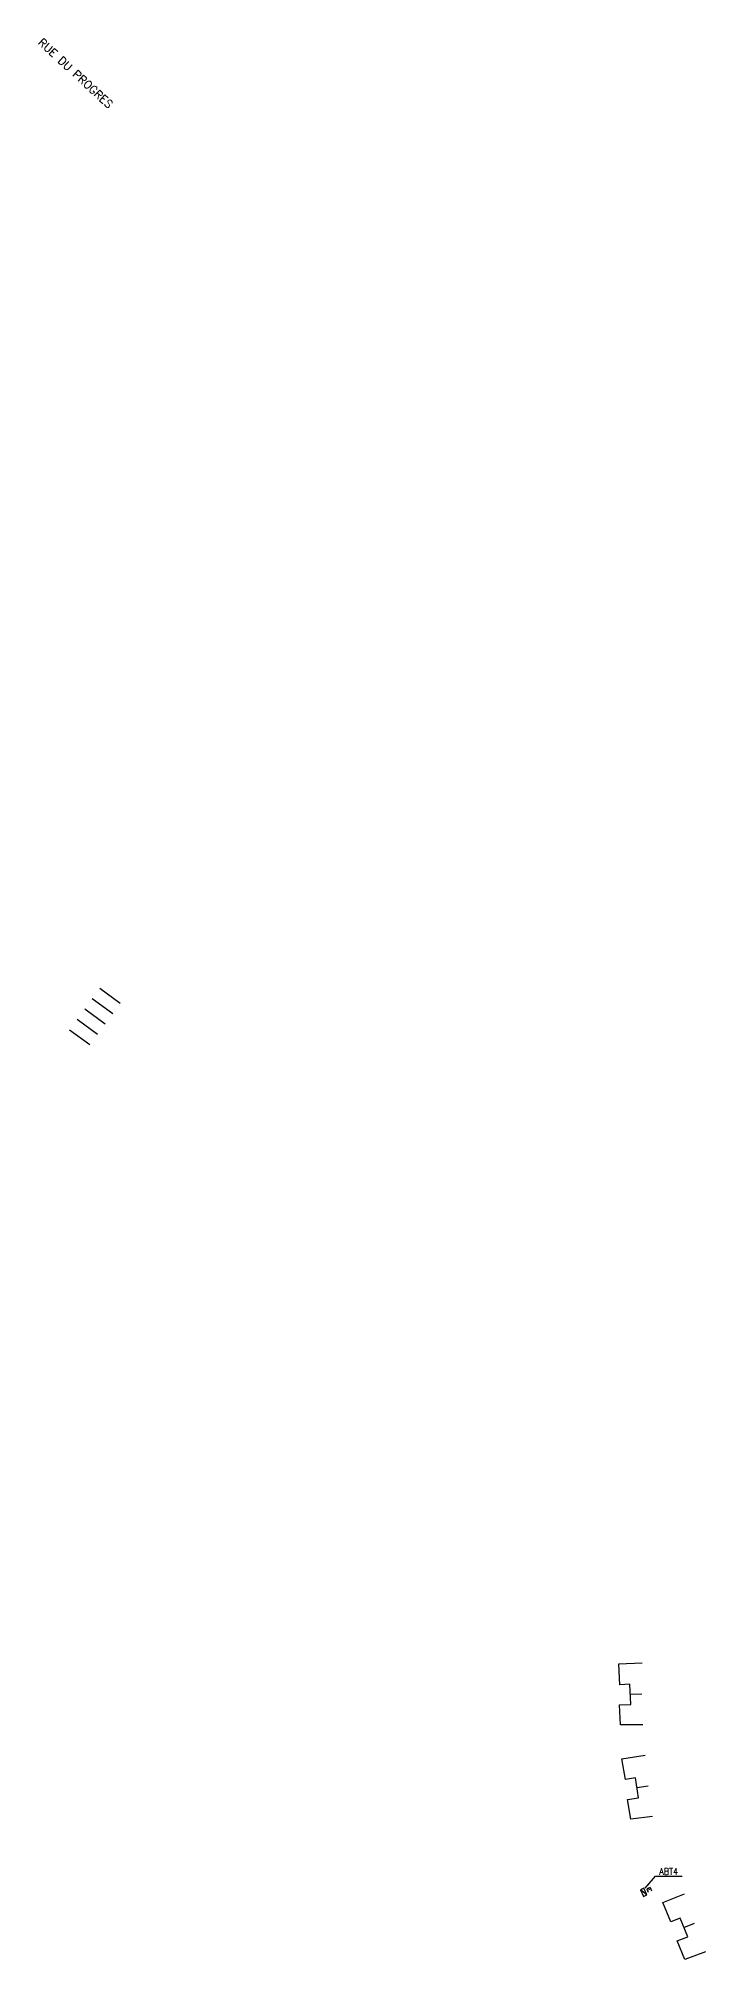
# Model space of a CAD drawing. Header units: millimetres. Extents: x 150036 to 150850, y 126015 to 126994.
# Drawn here: x 150704.4 to 150850.4, y 126015.5 to 126435.7 of the extents above; entities that cross this region are included whole.
import ezdxf

# ---------------------------------------------------------------- set-up
doc = ezdxf.new("R2010")
doc.units = ezdxf.units.MM
doc.layers.get('0').update_dxf_attribs({"linetype": 'CONTINUOUS'})
for name, color, linetype in [('br11', 7, 'CONTINUOUS'), ('L_300', 7, 'CONTINUOUS'), ('W0100', 7, 'CONTINUOUS'), ('W0430', 7, 'CONTINUOUS'), ('W1102', 7, 'CONTINUOUS')]:
    doc.layers.add(name, color=color, linetype=linetype)
doc.styles.get("Standard").update_dxf_attribs({"font": 'romans.shx', "width": 0.85})
doc.dimstyles.get("Standard").update_dxf_attribs({"dimtxt": 1.5, "dimasz": 1.2, "dimexe": 0.625, "dimexo": 0.625, "dimgap": 0.25, "dimtad": 1, "dimdec": 1, "dimzin": 0, "dimdsep": 46, "dimtxsty": 'Standard', "dimcen": -0.5, "dimadec": 0, "dimazin": 0, "dimtfac": 1, "dimtdec": 1, "dimtmove": 0, "dimatfit": 3, "dimfxl": 0, "dimtolj": 1, "dimtzin": 0, "dimarcsym": 0})

# ---------------------------------------------------------------- blocks, each defined once
blk = doc.blocks.new('T430')
at = {"flags": 128}
for points in [[(0.8, 0.8), (-0.8, 0.8)], [(-0.8, 0.8), (-0.8, 0)], [(0.8, 0.8), (-0.8, 0)], [(-0.8, 0), (0.8, 0)], [(-0.4, 2.1), (0.4, 2.1)], [(-0.4, 2.1), (-0.4, 1.3)], [(-0.4, 1.7), (0, 1.7)], [(-0.4, 1.3), (0.4, 1.3)], [(0.8, 0), (0.8, 0.8)]]:
    blk.add_lwpolyline(points, dxfattribs=at)

msp = doc.modelspace()

# ---------------------------------------------------------------- linework, layer by layer
at = {"layer": 'L_300', "color": 252, "flags": 128}
for points in [[(150717.82, 126228), (150722.27, 126224.73)], [(150714.48, 126223.45), (150718.94, 126220.19)], [(150716.15, 126225.73), (150720.61, 126222.46)], [(150711.15, 126218.9), (150715.6, 126215.64)], [(150712.81, 126221.18), (150717.27, 126217.91)]]:
    msp.add_lwpolyline(points, dxfattribs=at)
at = {"layer": 'W0100', "color": 252, "flags": 128}
for points in [[(150836.62, 126066.88), (150831.78, 126066.82), (150831.57, 126071.21), (150834.04, 126071.32), (150833.83, 126075.72), (150831.61, 126075.61), (150831.38, 126080.21), (150836.49, 126080.37)], [(150838.78, 126046.79), (150833.99, 126046.19), (150833.28, 126050.52), (150835.72, 126050.91), (150835.02, 126055.26), (150832.82, 126054.9), (150832.08, 126059.44), (150837.13, 126060.19)], [(150850.38, 126017.16), (150845.84, 126015.5), (150844.17, 126019.56), (150846.46, 126020.49), (150844.81, 126024.57), (150842.74, 126023.72), (150841, 126027.98), (150845.76, 126029.85)]]:
    msp.add_lwpolyline(points, dxfattribs=at)
at = {"layer": 'W1102', "color": 252, "flags": 128}
for points in [[(150833.93, 126073.52), (150836.4, 126073.64)], [(150835.37, 126053.1), (150837.81, 126053.49)], [(150845.63, 126022.53), (150847.92, 126023.47)]]:
    msp.add_lwpolyline(points, dxfattribs=at)

# ---------------------------------------------------------------- block references
at = {"layer": 'W0430', "rotation": 294.232066446691}
msp.add_blockref('T430', (150836.47, 126030.05), dxfattribs=at)

# ---------------------------------------------------------------- texts
at = {"layer": 'br11', "color": 252}
msp.add_text('RUE DU PROGRES', height=1.75, rotation=317.2578, dxfattribs=at).set_placement((150704.13, 126434.65))
at = {"layer": 'W0430', "color": 252, "linetype": 'Continuous', "insert": (150840.24, 126034.02), "char_height": 1.5, "attachment_point": 7}
msp.add_mtext('\\A1;ABT4', dxfattribs=at)

# ---------------------------------------------------------------- leaders
at = {"layer": 'W0430', "color": 252, "linetype": 'Continuous', "annotation_type": 0, "has_hookline": 1, "hookline_direction": 0, "text_width": 4.37}
msp.add_leader([(150837.15, 126031.11), (150839.42, 126033.77), (150840.62, 126033.77)], dimstyle='Standard', override={"dimgap": 0.25, "dimtad": 1}, dxfattribs=at)

doc.saveas('drawing.dxf')
